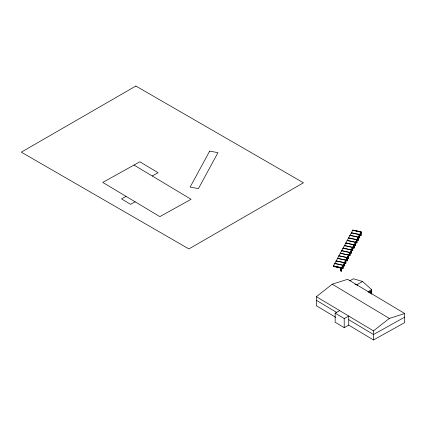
<?xml version="1.0" encoding="UTF-8"?>
<svg xmlns="http://www.w3.org/2000/svg" width="426" height="426" viewBox="0 0 426 426"><rect width="100%" height="100%" fill="white"/><g stroke="black" fill="none" stroke-linecap="round" stroke-linejoin="round"><path stroke-width="0.64" d="M361.03 235.344L361.03 232.165L352.733 230.359L352.733 230.663L352.845 230.067L361.142 231.866L361.03 235.344L360.082 235.173L360.082 233.933M352.845 230.067L333.324 266.122L333.324 266.426L340.204 267.954L340.672 268.46L340.672 270.936L341.625 271.106L341.737 267.725L333.436 265.92L333.324 266.426M348.686 238.123L356.876 239.827L356.876 243.006L355.923 242.836L355.923 241.595M340.672 268.46L340.672 270.936M361.142 231.866L341.62 267.927L341.625 271.106M342.062 268.38L343.122 268.348L343.122 265.169L334.82 263.364L334.714 263.875L334.714 263.572L343.01 265.371L343.01 268.556L342.062 268.38L342.062 266.527M343.447 265.829L344.512 265.797L344.512 262.613L336.21 260.813L336.098 261.319L336.098 261.016L344.4 262.821L344.4 266L343.447 265.829L343.447 263.971M344.831 263.273L345.896 263.241L345.896 260.062L337.594 258.257L337.483 258.763L337.483 258.46L345.784 260.265L345.784 263.444L344.831 263.273L344.831 262.033M338.979 255.701L347.281 257.506L347.169 260.888L346.216 260.717L346.327 259.274M347.605 258.161L348.67 258.129L348.67 254.95L340.369 253.145L340.257 253.656L340.257 253.353L348.559 255.158L348.559 258.337L347.605 258.161L347.605 256.308M348.99 255.611L350.055 255.579L350.055 252.394L341.753 250.595L341.641 251.1L341.641 250.797L349.943 252.602L349.943 255.781L348.99 255.611L348.99 254.37M350.374 253.055L351.439 253.023L351.439 249.844L343.138 248.038L343.026 248.544L343.026 248.241L351.328 250.046L351.328 253.225L350.374 253.055L350.374 251.814M352.717 250.669L352.717 247.49L344.416 245.685L344.416 245.988L344.527 245.482L352.824 247.288L352.717 250.669L351.764 250.499L351.876 249.056M353.149 247.943L354.214 247.911L354.214 244.732L345.912 242.926L345.8 243.438L345.8 243.134L354.102 244.939L354.102 248.118L353.149 247.943L353.149 246.09M354.533 245.392L355.598 245.36L355.598 242.176L347.296 240.376L347.185 240.882L347.185 240.578L355.486 242.383L355.486 245.562L354.533 245.392L354.533 244.151M355.923 242.836L356.983 242.804L356.983 239.625L348.686 237.82M357.308 240.28L358.373 240.248L358.373 237.069L350.071 235.264L349.959 235.77L349.959 235.466L358.261 237.271L358.261 240.456L357.308 240.28L357.308 238.422M358.692 237.724L359.757 237.692L359.757 234.513L351.455 232.708L351.343 233.219L351.343 232.915L359.645 234.721L359.645 237.9L358.692 237.724L358.692 235.871M360.082 235.173L361.142 235.141M335.704 317.327L316.39 305.751L316.39 296.661L332.227 284.201L347.611 279.302L404.7 313.525L404.7 322.61L373.48 339.969L348.74 325.139L348.74 316.055L344.203 318.573L335.14 313.147L339.682 310.623M373.48 339.969L373.48 330.885L389.316 318.419L404.7 313.525M152.226 175.986L158.089 172.727L139.856 161.8L102.772 182.419L159.862 216.637L191.082 199.277L133.993 165.059M126.064 196.375L121.522 198.899L130.585 204.331L135.122 201.807M349.741 280.84L353.473 278.769L362.59 281.506L371.706 289.696L371.706 294.244M354.906 284.217L356.727 284.765L362.59 281.506M367.973 291.773L371.706 289.696M368.538 292.364L371.706 290.607M369.081 292.976L371.238 291.778L371.238 293.722M335.14 313.147L335.14 322.232L344.203 327.663L348.74 325.139M404.7 317.157L373.48 334.517L348.74 319.686M351.876 250.296L352.824 250.467M346.327 260.515L347.281 260.685M340.784 270.734L341.737 270.904M352.84 230.157L361.142 231.957M333.436 266.223L335.31 266.639M336.561 266.916L339.064 267.475M332.227 284.201L389.316 318.419M316.39 296.661L373.48 330.885M316.39 300.298L336.838 312.556M356.727 284.765L357.686 285.628M370.652 291.427L370.652 293.37M351.764 248.64L351.764 250.499M347.169 260.888L347.169 257.709L338.872 255.904L338.872 256.207M346.216 258.859L346.216 260.717M344.203 318.573L344.203 327.663M333.329 266.037L341.625 267.927L333.329 266.037M209.651 151.134L190.134 187.105L198.436 188.606L217.952 152.636L209.651 151.134M135.862 86.031L21.3 152.173L188.888 248.928L303.445 182.786L135.862 86.031"/></g></svg>
